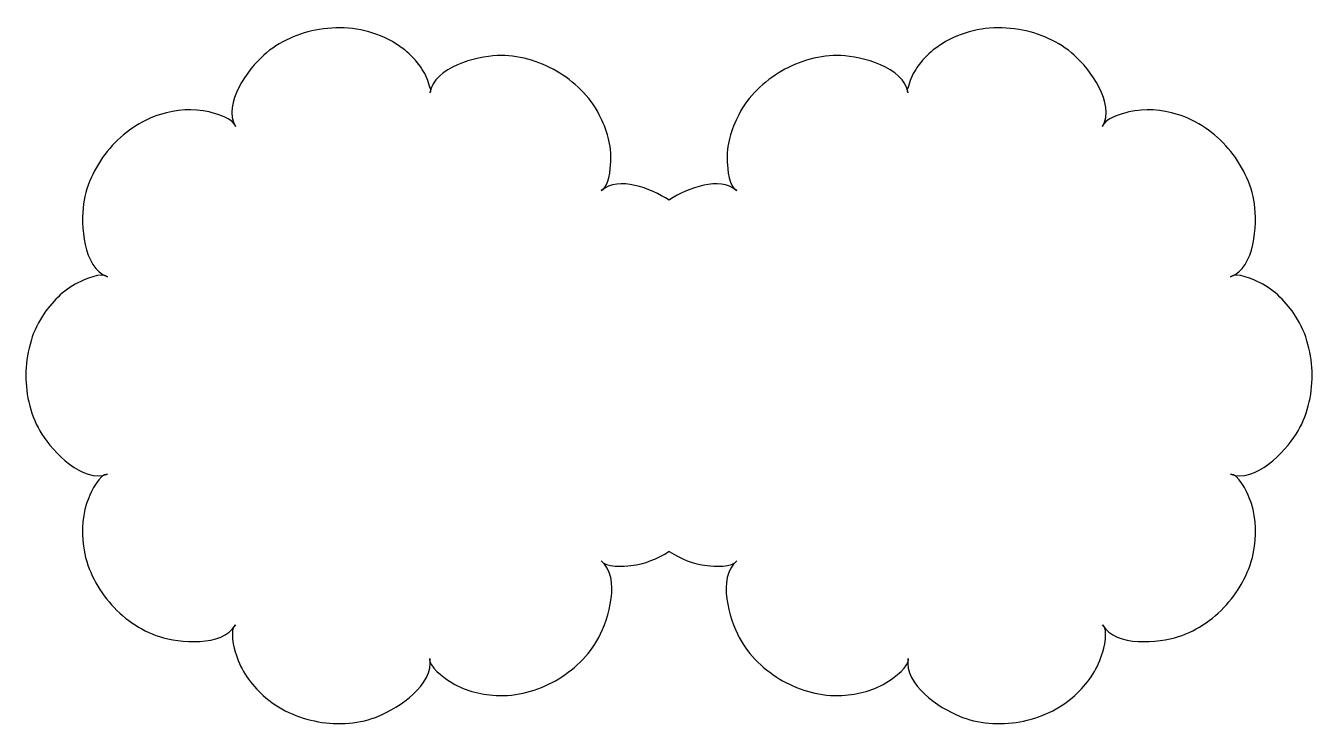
# Model space of a CAD drawing. Header units: centimetres. Extents: x -7.51 to 2.43, y -2.65 to 2.76.
import ezdxf

# ---------------------------------------------------------------- set-up
doc = ezdxf.new("R2010")
doc.units = ezdxf.units.CM
doc.header["$MEASUREMENT"] = 0
doc.layers.add('Camada 1', color=7, linetype='Continuous')

msp = doc.modelspace()

# ---------------------------------------------------------------- linework, layer by layer
at = {"layer": 'Camada 1'}
msp.add_open_spline([(-2.53672, -1.30301), (-2.62628, -1.36069), (-2.72394, -1.40093), (-2.83152, -1.41361), (-2.83152, -1.41361), (-2.88216, -1.41866), (-3.03313, -1.43068), (-3.06076, -1.37543), (-3.06076, -1.37543), (-2.90656, -1.50939), (-3.00459, -1.82604), (-3.08007, -1.96783), (-3.08007, -1.96783), (-3.1537, -2.10914), (-3.27845, -2.22466), (-3.41516, -2.30292), (-3.41516, -2.30292), (-3.55094, -2.37886), (-3.71528, -2.42537), (-3.8736, -2.41614), (-3.8736, -2.41614), (-4.00158, -2.40831), (-4.12493, -2.37796), (-4.23354, -2.3066), (-4.23354, -2.3066), (-4.27683, -2.2785), (-4.3974, -2.19198), (-4.38544, -2.13121), (-4.38544, -2.13121), (-4.35139, -2.33237), (-4.62941, -2.51372), (-4.77761, -2.57449), (-4.77761, -2.57449), (-4.92398, -2.63569), (-5.09336, -2.6463), (-5.24801, -2.61915), (-5.24801, -2.61915), (-5.40269, -2.59105), (-5.55826, -2.52292), (-5.67425, -2.41524), (-5.67425, -2.41524), (-5.7686, -2.32777), (-5.84409, -2.22466), (-5.88229, -2.10084), (-5.88229, -2.10084), (-5.89793, -2.05298), (-5.93568, -1.90751), (-5.88734, -1.86981), (-5.88734, -1.86981), (-5.9909, -2.04655), (-6.32025, -2.00835), (-6.47421, -1.96141), (-6.47421, -1.96141), (-6.62518, -1.91447), (-6.76258, -1.81412), (-6.86386, -1.69397), (-6.86386, -1.69397), (-6.96512, -1.57337), (-7.04129, -1.42103), (-7.06156, -1.26455), (-7.06156, -1.26455), (-7.07791, -1.13705), (-7.07008, -1.00952), (-7.0206, -0.8894), (-7.0206, -0.8894), (-7.00195, -0.84336), (-6.93636, -0.70575), (-6.87513, -0.70758), (-6.87513, -0.70758), (-7.06846, -0.77709), (-7.29584, -0.53452), (-7.38284, -0.39828), (-7.38284, -0.39828), (-7.4673, -0.26525), (-7.50735, -0.09906), (-7.50598, 0.05834), (-7.50598, 0.05834), (-7.50574, 0.21484), (-7.46433, 0.38055), (-7.37869, 0.51311), (-7.37869, 0.51311), (-7.30757, 0.62127), (-7.21968, 0.71287), (-7.10389, 0.77087), (-7.10389, 0.77087), (-7.05833, 0.79526), (-6.92114, 0.85649), (-6.87513, 0.81598), (-6.87513, 0.81598), (-7.06685, 0.88824), (-7.08248, 1.22058), (-7.06063, 1.37936), (-7.06063, 1.37936), (-7.0383, 1.53634), (-6.96075, 1.68868), (-6.85881, 1.80743), (-6.85881, 1.80743), (-6.75615, 1.92665), (-6.61807, 2.02561), (-6.46593, 2.07072), (-6.46593, 2.07072), (-6.34258, 2.10755), (-6.21645, 2.11951), (-6.09033, 2.09003), (-6.09033, 2.09003), (-6.04154, 2.07807), (-5.8961, 2.03711), (-5.88734, 1.97681), (-5.88734, 1.97681), (-5.98815, 2.1554), (-5.78746, 2.42099), (-5.66869, 2.52778), (-5.66869, 2.52778), (-5.55132, 2.63412), (-5.39434, 2.70177), (-5.23969, 2.72709), (-5.23969, 2.72709), (-5.06985, 2.75564), (-4.89261, 2.7363), (-4.73611, 2.66449), (-4.73611, 2.66449), (-4.62472, 2.61385), (-4.52439, 2.53606), (-4.45443, 2.43481), (-4.45443, 2.43481), (-4.42498, 2.39293), (-4.40379, 2.34689), (-4.38998, 2.29672), (-4.38998, 2.29672), (-4.38538, 2.27875), (-4.36648, 2.24378), (-4.38538, 2.23827), (-4.38538, 2.23827), (-4.34948, 2.43988), (-4.02544, 2.51629), (-3.86616, 2.52458), (-3.86616, 2.52458), (-3.70646, 2.53149), (-3.54395, 2.48407), (-3.40772, 2.40491), (-3.40772, 2.40491), (-3.27101, 2.3276), (-3.14856, 2.20975), (-3.07633, 2.06889), (-3.07633, 2.06889), (-3.01738, 1.95382), (-2.9815, 1.83278), (-2.98703, 1.70342), (-2.98703, 1.70342), (-2.98886, 1.65188), (-3.00267, 1.50226), (-3.06066, 1.48294), (-3.06066, 1.48294), (-2.92437, 1.59758), (-2.6809, 1.50032), (-2.53581, 1.40854), (-2.53581, 1.40854), (-2.53581, 1.40854), (-2.53327, 1.4124), (-2.53327, 1.4124), (-2.53327, 1.4124), (-2.38751, 1.50299), (-2.14896, 1.59597), (-2.01458, 1.48291), (-2.01458, 1.48291), (-2.07258, 1.50222), (-2.08639, 1.65185), (-2.08821, 1.70339), (-2.08821, 1.70339), (-2.09374, 1.83274), (-2.05786, 1.95379), (-1.99891, 2.06886), (-1.99891, 2.06886), (-1.92668, 2.20972), (-1.80423, 2.32754), (-1.66752, 2.40488), (-1.66752, 2.40488), (-1.53129, 2.48407), (-1.36878, 2.53146), (-1.20908, 2.52455), (-1.20908, 2.52455), (-1.0498, 2.51627), (-0.72577, 2.43986), (-0.68986, 2.23824), (-0.68986, 2.23824), (-0.70875, 2.24374), (-0.68986, 2.27875), (-0.68526, 2.29669), (-0.68526, 2.29669), (-0.67148, 2.34686), (-0.65028, 2.39289), (-0.62081, 2.43478), (-0.62081, 2.43478), (-0.55083, 2.53606), (-0.4505, 2.61385), (-0.33913, 2.66446), (-0.33913, 2.66446), (-0.18263, 2.73627), (-0.00541, 2.75561), (0.16443, 2.72706), (0.16443, 2.72706), (0.31911, 2.70174), (0.47606, 2.63409), (0.59343, 2.52775), (0.59343, 2.52775), (0.71218, 2.42096), (0.91289, 2.15538), (0.81208, 1.97678), (0.81208, 1.97678), (0.82084, 2.03708), (0.96628, 2.07804), (1.01507, 2.09), (1.01507, 2.09), (1.14122, 2.11947), (1.26732, 2.10749), (1.39067, 2.07069), (1.39067, 2.07069), (1.54281, 2.02558), (1.68089, 1.92662), (1.78355, 1.8074), (1.78355, 1.8074), (1.88552, 1.68865), (1.96304, 1.53628), (1.98537, 1.37933), (1.98537, 1.37933), (2.00722, 1.22053), (1.99159, 0.88818), (1.79987, 0.81595), (1.79987, 0.81595), (1.84588, 0.85646), (1.98307, 0.79523), (2.02863, 0.77084), (2.02863, 0.77084), (2.14439, 0.71284), (2.23231, 0.62124), (2.30343, 0.51308), (2.30343, 0.51308), (2.38905, 0.3805), (2.43048, 0.21482), (2.43072, 0.05831), (2.43072, 0.05831), (2.4321, -0.09909), (2.39204, -0.26525), (2.30758, -0.39831), (2.30758, -0.39831), (2.22058, -0.53454), (1.9932, -0.77711), (1.7999, -0.70761), (1.7999, -0.70761), (1.8611, -0.70578), (1.92671, -0.84339), (1.94534, -0.88943), (1.94534, -0.88943), (1.99482, -1.00955), (2.00265, -1.13705), (1.98632, -1.26458), (1.98632, -1.26458), (1.96605, -1.42105), (1.88988, -1.57343), (1.78862, -1.694), (1.78862, -1.694), (1.68734, -1.81415), (1.54994, -1.9145), (1.39897, -1.96144), (1.39897, -1.96144), (1.24501, -2.00838), (0.91563, -2.04658), (0.81207, -1.86984), (0.81207, -1.86984), (0.86041, -1.90757), (0.82265, -2.05304), (0.80702, -2.10087), (0.80702, -2.10087), (0.76884, -2.2247), (0.69333, -2.3278), (0.59898, -2.41527), (0.59898, -2.41527), (0.48299, -2.52296), (0.32741, -2.59111), (0.17276, -2.61918), (0.17276, -2.61918), (0.01811, -2.64633), (-0.15128, -2.63574), (-0.29764, -2.57452), (-0.29764, -2.57452), (-0.44586, -2.51375), (-0.72386, -2.3324), (-0.68981, -2.13124), (-0.68981, -2.13124), (-0.67785, -2.19201), (-0.79842, -2.27853), (-0.84171, -2.30663), (-0.84171, -2.30663), (-0.95032, -2.37796), (-1.0737, -2.40834), (-1.20165, -2.41617), (-1.20165, -2.41617), (-1.35998, -2.4254), (-1.52431, -2.37889), (-1.66009, -2.30295), (-1.66009, -2.30295), (-1.7968, -2.22469), (-1.92155, -2.10917), (-1.99518, -1.96786), (-1.99518, -1.96786), (-2.07069, -1.8261), (-2.16872, -1.50942), (-2.01449, -1.37546), (-2.01449, -1.37546), (-2.04211, -1.43071), (-2.19308, -1.41872), (-2.24373, -1.41364), (-2.24373, -1.41364), (-2.34996, -1.40113), (-2.44648, -1.36173), (-2.53514, -1.30521), (-2.53514, -1.30521), (-2.53514, -1.30521), (-2.53672, -1.30301), (-2.53672, -1.30301)], degree=3, knots=[0, 0, 0, 0, 0.0123457, 0.0123457, 0.0123457, 0.0123457, 0.0246914, 0.0246914, 0.0246914, 0.0246914, 0.037037, 0.037037, 0.037037, 0.037037, 0.0493827, 0.0493827, 0.0493827, 0.0493827, 0.0617284, 0.0617284, 0.0617284, 0.0617284, 0.0740741, 0.0740741, 0.0740741, 0.0740741, 0.0864198, 0.0864198, 0.0864198, 0.0864198, 0.0987654, 0.0987654, 0.0987654, 0.0987654, 0.1111111, 0.1111111, 0.1111111, 0.1111111, 0.1234568, 0.1234568, 0.1234568, 0.1234568, 0.1358025, 0.1358025, 0.1358025, 0.1358025, 0.1481481, 0.1481481, 0.1481481, 0.1481481, 0.1604938, 0.1604938, 0.1604938, 0.1604938, 0.1728395, 0.1728395, 0.1728395, 0.1728395, 0.1851852, 0.1851852, 0.1851852, 0.1851852, 0.1975309, 0.1975309, 0.1975309, 0.1975309, 0.2098765, 0.2098765, 0.2098765, 0.2098765, 0.2222222, 0.2222222, 0.2222222, 0.2222222, 0.2345679, 0.2345679, 0.2345679, 0.2345679, 0.2469136, 0.2469136, 0.2469136, 0.2469136, 0.2592593, 0.2592593, 0.2592593, 0.2592593, 0.2716049, 0.2716049, 0.2716049, 0.2716049, 0.2839506, 0.2839506, 0.2839506, 0.2839506, 0.2962963, 0.2962963, 0.2962963, 0.2962963, 0.308642, 0.308642, 0.308642, 0.308642, 0.3209877, 0.3209877, 0.3209877, 0.3209877, 0.3333333, 0.3333333, 0.3333333, 0.3333333, 0.345679, 0.345679, 0.345679, 0.345679, 0.3580247, 0.3580247, 0.3580247, 0.3580247, 0.3703704, 0.3703704, 0.3703704, 0.3703704, 0.382716, 0.382716, 0.382716, 0.382716, 0.3950617, 0.3950617, 0.3950617, 0.3950617, 0.4074074, 0.4074074, 0.4074074, 0.4074074, 0.4197531, 0.4197531, 0.4197531, 0.4197531, 0.4320988, 0.4320988, 0.4320988, 0.4320988, 0.4444444, 0.4444444, 0.4444444, 0.4444444, 0.4567901, 0.4567901, 0.4567901, 0.4567901, 0.4691358, 0.4691358, 0.4691358, 0.4691358, 0.4814815, 0.4814815, 0.4814815, 0.4814815, 0.4938272, 0.4938272, 0.4938272, 0.4938272, 0.5061728, 0.5061728, 0.5061728, 0.5061728, 0.5185185, 0.5185185, 0.5185185, 0.5185185, 0.5308642, 0.5308642, 0.5308642, 0.5308642, 0.5432099, 0.5432099, 0.5432099, 0.5432099, 0.5555556, 0.5555556, 0.5555556, 0.5555556, 0.5679012, 0.5679012, 0.5679012, 0.5679012, 0.5802469, 0.5802469, 0.5802469, 0.5802469, 0.5925926, 0.5925926, 0.5925926, 0.5925926, 0.6049383, 0.6049383, 0.6049383, 0.6049383, 0.617284, 0.617284, 0.617284, 0.617284, 0.6296296, 0.6296296, 0.6296296, 0.6296296, 0.6419753, 0.6419753, 0.6419753, 0.6419753, 0.654321, 0.654321, 0.654321, 0.654321, 0.6666667, 0.6666667, 0.6666667, 0.6666667, 0.6790123, 0.6790123, 0.6790123, 0.6790123, 0.691358, 0.691358, 0.691358, 0.691358, 0.7037037, 0.7037037, 0.7037037, 0.7037037, 0.7160494, 0.7160494, 0.7160494, 0.7160494, 0.7283951, 0.7283951, 0.7283951, 0.7283951, 0.7407407, 0.7407407, 0.7407407, 0.7407407, 0.7530864, 0.7530864, 0.7530864, 0.7530864, 0.7654321, 0.7654321, 0.7654321, 0.7654321, 0.7777778, 0.7777778, 0.7777778, 0.7777778, 0.7901235, 0.7901235, 0.7901235, 0.7901235, 0.8024691, 0.8024691, 0.8024691, 0.8024691, 0.8148148, 0.8148148, 0.8148148, 0.8148148, 0.8271605, 0.8271605, 0.8271605, 0.8271605, 0.8395062, 0.8395062, 0.8395062, 0.8395062, 0.8518519, 0.8518519, 0.8518519, 0.8518519, 0.8641975, 0.8641975, 0.8641975, 0.8641975, 0.8765432, 0.8765432, 0.8765432, 0.8765432, 0.8888889, 0.8888889, 0.8888889, 0.8888889, 0.9012346, 0.9012346, 0.9012346, 0.9012346, 0.9135802, 0.9135802, 0.9135802, 0.9135802, 0.9259259, 0.9259259, 0.9259259, 0.9259259, 0.9382716, 0.9382716, 0.9382716, 0.9382716, 0.9506173, 0.9506173, 0.9506173, 0.9506173, 0.962963, 0.962963, 0.962963, 0.962963, 0.9753086, 0.9753086, 0.9753086, 0.9753086, 1, 1, 1, 1], dxfattribs=at)

doc.saveas('drawing.dxf')
